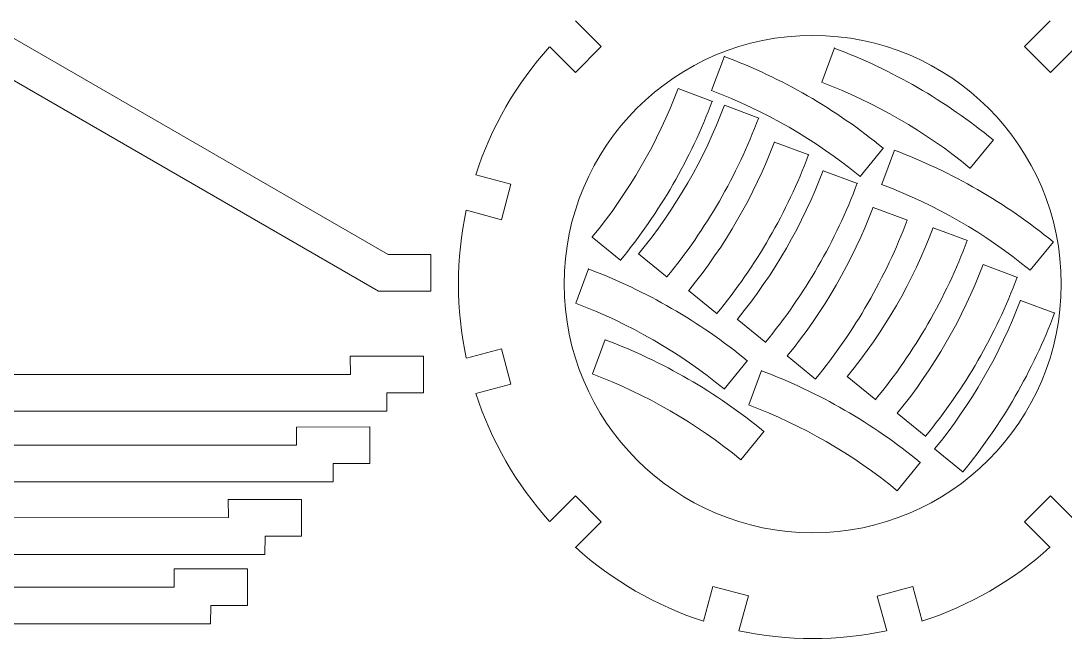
# Model space of a CAD drawing. Header units: centimetres. Extents: x -233 to -82, y 123 to 153.
# Drawn here: x -156.52 to -147.67, y 123.48 to 128.73 of the extents above; entities that cross this region are included whole.
import ezdxf

# ---------------------------------------------------------------- set-up
doc = ezdxf.new("R2010")
doc.units = ezdxf.units.CM
doc.header["$MEASUREMENT"] = 0
doc.layers.add('layer 1', color=7, linetype='Continuous')

msp = doc.modelspace()

# ---------------------------------------------------------------- linework, layer by layer
at = {"layer": 'layer 1', "color": 1, "lineweight": 9}
for points, knots in [([(-153.49131, 140.92167), (-153.49131, 140.92167), (-156.85045, 138.98068), (-156.85045, 138.98068), (-156.85045, 138.98068), (-156.85045, 138.98068), (-158.78932, 135.62158), (-158.78932, 135.62158), (-158.78932, 135.62158), (-158.78932, 135.62158), (-158.78716, 131.73961), (-158.78716, 131.73961), (-158.78716, 131.73961), (-158.78716, 131.73961), (-156.84833, 128.38043), (-156.84833, 128.38043), (-156.84833, 128.38043), (-156.84833, 128.38043), (-153.48704, 126.4416), (-153.48704, 126.4416), (-153.48704, 126.4416), (-153.48704, 126.4416), (-153.04469, 126.4416), (-153.04469, 126.4416), (-153.04469, 126.4416), (-153.04469, 126.4416), (-153.04469, 126.75275), (-153.04469, 126.75275), (-153.04469, 126.75275), (-153.04469, 126.75275), (-153.40449, 126.75275), (-153.40449, 126.75275), (-153.40449, 126.75275), (-153.40449, 126.75275), (-156.61974, 128.60695), (-156.61974, 128.60695), (-156.61974, 128.60695), (-156.61974, 128.60695), (-158.47813, 131.82428), (-158.47813, 131.82428), (-158.47813, 131.82428), (-158.47813, 131.82428), (-158.47813, 135.53691), (-158.47813, 135.53691), (-158.47813, 135.53691), (-158.47813, 135.53691), (-156.62394, 138.75425), (-156.62394, 138.75425), (-156.62394, 138.75425), (-156.62394, 138.75425), (-153.40664, 140.61263), (-153.40664, 140.61263), (-153.40664, 140.61263), (-153.40664, 140.61263), (-152.04347, 140.61263), (-152.04347, 140.61263), (-152.04347, 140.61263), (-152.04347, 140.61263), (-152.04347, 140.92167), (-152.04347, 140.92167), (-152.04347, 140.92167), (-152.04347, 140.92167), (-153.49131, 140.92167), (-153.49131, 140.92167)], [0, 0, 0, 0, 0.0588235, 0.0588235, 0.0588235, 0.0588235, 0.1176471, 0.1176471, 0.1176471, 0.1176471, 0.1764706, 0.1764706, 0.1764706, 0.1764706, 0.2352941, 0.2352941, 0.2352941, 0.2352941, 0.2941176, 0.2941176, 0.2941176, 0.2941176, 0.3529412, 0.3529412, 0.3529412, 0.3529412, 0.4117647, 0.4117647, 0.4117647, 0.4117647, 0.4705882, 0.4705882, 0.4705882, 0.4705882, 0.5294118, 0.5294118, 0.5294118, 0.5294118, 0.5882353, 0.5882353, 0.5882353, 0.5882353, 0.6470588, 0.6470588, 0.6470588, 0.6470588, 0.7058824, 0.7058824, 0.7058824, 0.7058824, 0.7647059, 0.7647059, 0.7647059, 0.7647059, 0.8235294, 0.8235294, 0.8235294, 0.8235294, 0.8823529, 0.8823529, 0.8823529, 0.8823529, 1, 1, 1, 1]), ([(-151.81786, 128.72897), (-151.81786, 128.72897), (-151.60196, 128.51307), (-151.60196, 128.51307), (-151.60196, 128.51307), (-151.60196, 128.51307), (-151.81997, 128.29297), (-151.81997, 128.29297), (-151.81997, 128.29297), (-151.81997, 128.29297), (-152.03799, 128.50884), (-152.03799, 128.50884)], [0, 0, 0, 0, 0.25, 0.25, 0.25, 0.25, 0.5, 0.5, 0.5, 0.5, 1, 1, 1, 1]), ([(-147.58029, 128.50883), (-147.58029, 128.50883), (-147.79619, 128.29296), (-147.79619, 128.29296), (-147.79619, 128.29296), (-147.79619, 128.29296), (-148.01632, 128.51306), (-148.01632, 128.51306), (-148.01632, 128.51306), (-148.01632, 128.51306), (-147.80042, 128.72896), (-147.80042, 128.72896)], [0, 0, 0, 0, 0.25, 0.25, 0.25, 0.25, 0.5, 0.5, 0.5, 0.5, 1, 1, 1, 1]), ([(-151.91522, 126.50116), (-151.91522, 125.33858), (-150.97277, 124.39614), (-149.81019, 124.39614), (-149.81019, 124.39614), (-148.64761, 124.39614), (-147.70517, 125.33858), (-147.70517, 126.50116), (-147.70517, 126.50116), (-147.70517, 127.66374), (-148.64761, 128.60619), (-149.81019, 128.60619), (-149.81019, 128.60619), (-150.97277, 128.60619), (-151.91522, 127.66374), (-151.91522, 126.50116)], [0, 0, 0, 0, 0.2, 0.2, 0.2, 0.2, 0.4, 0.4, 0.4, 0.4, 0.6, 0.6, 0.6, 0.6, 1, 1, 1, 1]), ([(-148.28241, 127.72217), (-148.68535, 128.05311), (-149.13998, 128.31555), (-149.62808, 128.49902), (-149.62808, 128.49902), (-149.62808, 128.49902), (-149.62642, 128.50047), (-149.62642, 128.50047), (-149.62642, 128.50047), (-149.62642, 128.50047), (-149.73437, 128.21052), (-149.73437, 128.21052), (-149.73437, 128.21052), (-149.73437, 128.21052), (-149.73681, 128.20971), (-149.73681, 128.20971), (-149.73681, 128.20971), (-149.28039, 128.03823), (-148.85532, 127.7928), (-148.47859, 127.48334), (-148.47859, 127.48334), (-148.47859, 127.48334), (-148.47707, 127.48239), (-148.47707, 127.48239), (-148.47707, 127.48239), (-148.47707, 127.48239), (-148.28022, 127.72369), (-148.28022, 127.72369)], [0, 0, 0, 0, 0.125, 0.125, 0.125, 0.125, 0.25, 0.25, 0.25, 0.25, 0.375, 0.375, 0.375, 0.375, 0.5, 0.5, 0.5, 0.5, 0.625, 0.625, 0.625, 0.625, 0.75, 0.75, 0.75, 0.75, 1, 1, 1, 1]), ([(-149.21436, 127.6522), (-149.61731, 127.98314), (-150.07193, 128.24558), (-150.56003, 128.42905), (-150.56003, 128.42905), (-150.56003, 128.42905), (-150.55838, 128.4305), (-150.55838, 128.4305), (-150.55838, 128.4305), (-150.55838, 128.4305), (-150.66633, 128.14055), (-150.66633, 128.14055), (-150.66633, 128.14055), (-150.66633, 128.14055), (-150.66876, 128.13974), (-150.66876, 128.13974), (-150.66876, 128.13974), (-150.21234, 127.96826), (-149.78727, 127.72283), (-149.41054, 127.41337), (-149.41054, 127.41337), (-149.41054, 127.41337), (-149.40903, 127.41242), (-149.40903, 127.41242), (-149.40903, 127.41242), (-149.40903, 127.41242), (-149.21218, 127.65372), (-149.21218, 127.65372)], [0, 0, 0, 0, 0.125, 0.125, 0.125, 0.125, 0.25, 0.25, 0.25, 0.25, 0.375, 0.375, 0.375, 0.375, 0.5, 0.5, 0.5, 0.5, 0.625, 0.625, 0.625, 0.625, 0.75, 0.75, 0.75, 0.75, 1, 1, 1, 1]), ([(-151.43802, 126.7037), (-151.10708, 127.10664), (-150.84464, 127.56127), (-150.66116, 128.04937), (-150.66116, 128.04937), (-150.66116, 128.04937), (-150.65972, 128.04771), (-150.65972, 128.04771), (-150.65972, 128.04771), (-150.65972, 128.04771), (-150.9497, 128.15566), (-150.9497, 128.15566), (-150.9497, 128.15566), (-150.9497, 128.15566), (-150.95048, 128.1581), (-150.95048, 128.1581), (-150.95048, 128.1581), (-151.122, 127.70167), (-151.36739, 127.27661), (-151.67685, 126.89988), (-151.67685, 126.89988), (-151.67685, 126.89988), (-151.67783, 126.8984), (-151.67783, 126.8984), (-151.67783, 126.8984), (-151.67783, 126.8984), (-151.43653, 126.70151), (-151.43653, 126.70151)], [0, 0, 0, 0, 0.125, 0.125, 0.125, 0.125, 0.25, 0.25, 0.25, 0.25, 0.375, 0.375, 0.375, 0.375, 0.5, 0.5, 0.5, 0.5, 0.625, 0.625, 0.625, 0.625, 0.75, 0.75, 0.75, 0.75, 1, 1, 1, 1]), ([(-151.04483, 126.56266), (-150.71389, 126.9656), (-150.45146, 127.42023), (-150.26798, 127.90833), (-150.26798, 127.90833), (-150.26798, 127.90833), (-150.26653, 127.90667), (-150.26653, 127.90667), (-150.26653, 127.90667), (-150.26653, 127.90667), (-150.55651, 128.01462), (-150.55651, 128.01462), (-150.55651, 128.01462), (-150.55651, 128.01462), (-150.55729, 128.01706), (-150.55729, 128.01706), (-150.55729, 128.01706), (-150.72881, 127.56063), (-150.9742, 127.13557), (-151.28366, 126.75884), (-151.28366, 126.75884), (-151.28366, 126.75884), (-151.28465, 126.75732), (-151.28465, 126.75732), (-151.28465, 126.75732), (-151.28465, 126.75732), (-151.04335, 126.56047), (-151.04335, 126.56047)], [0, 0, 0, 0, 0.125, 0.125, 0.125, 0.125, 0.25, 0.25, 0.25, 0.25, 0.375, 0.375, 0.375, 0.375, 0.5, 0.5, 0.5, 0.5, 0.625, 0.625, 0.625, 0.625, 0.75, 0.75, 0.75, 0.75, 1, 1, 1, 1]), ([(-150.62194, 126.2515), (-150.291, 126.65444), (-150.02857, 127.10906), (-149.84509, 127.59717), (-149.84509, 127.59717), (-149.84509, 127.59717), (-149.84364, 127.59551), (-149.84364, 127.59551), (-149.84364, 127.59551), (-149.84364, 127.59551), (-150.13363, 127.70346), (-150.13363, 127.70346), (-150.13363, 127.70346), (-150.13363, 127.70346), (-150.1344, 127.70589), (-150.1344, 127.70589), (-150.1344, 127.70589), (-150.30592, 127.24947), (-150.55132, 126.82441), (-150.86077, 126.44767), (-150.86077, 126.44767), (-150.86077, 126.44767), (-150.86176, 126.44616), (-150.86176, 126.44616), (-150.86176, 126.44616), (-150.86176, 126.44616), (-150.62046, 126.24931), (-150.62046, 126.24931)], [0, 0, 0, 0, 0.125, 0.125, 0.125, 0.125, 0.25, 0.25, 0.25, 0.25, 0.375, 0.375, 0.375, 0.375, 0.5, 0.5, 0.5, 0.5, 0.625, 0.625, 0.625, 0.625, 0.75, 0.75, 0.75, 0.75, 1, 1, 1, 1]), ([(-147.77335, 126.85783), (-148.17629, 127.18877), (-148.63091, 127.4512), (-149.11902, 127.63468), (-149.11902, 127.63468), (-149.11902, 127.63468), (-149.11736, 127.63613), (-149.11736, 127.63613), (-149.11736, 127.63613), (-149.11736, 127.63613), (-149.22531, 127.34618), (-149.22531, 127.34618), (-149.22531, 127.34618), (-149.22531, 127.34618), (-149.22774, 127.34537), (-149.22774, 127.34537), (-149.22774, 127.34537), (-148.77132, 127.17389), (-148.34626, 126.92846), (-147.96953, 126.619), (-147.96953, 126.619), (-147.96953, 126.619), (-147.96801, 126.61805), (-147.96801, 126.61805), (-147.96801, 126.61805), (-147.96801, 126.61805), (-147.77116, 126.85935), (-147.77116, 126.85935)], [0, 0, 0, 0, 0.125, 0.125, 0.125, 0.125, 0.25, 0.25, 0.25, 0.25, 0.375, 0.375, 0.375, 0.375, 0.5, 0.5, 0.5, 0.5, 0.625, 0.625, 0.625, 0.625, 0.75, 0.75, 0.75, 0.75, 1, 1, 1, 1]), ([(-150.2097, 126.0091), (-149.87876, 126.41204), (-149.61633, 126.86667), (-149.43285, 127.35477), (-149.43285, 127.35477), (-149.43285, 127.35477), (-149.4314, 127.35311), (-149.4314, 127.35311), (-149.4314, 127.35311), (-149.4314, 127.35311), (-149.72139, 127.46106), (-149.72139, 127.46106), (-149.72139, 127.46106), (-149.72139, 127.46106), (-149.72216, 127.4635), (-149.72216, 127.4635), (-149.72216, 127.4635), (-149.89368, 127.00707), (-150.13907, 126.58201), (-150.44853, 126.20528), (-150.44853, 126.20528), (-150.44853, 126.20528), (-150.44952, 126.20376), (-150.44952, 126.20376), (-150.44952, 126.20376), (-150.44952, 126.20376), (-150.20822, 126.00691), (-150.20822, 126.00691)], [0, 0, 0, 0, 0.125, 0.125, 0.125, 0.125, 0.25, 0.25, 0.25, 0.25, 0.375, 0.375, 0.375, 0.375, 0.5, 0.5, 0.5, 0.5, 0.625, 0.625, 0.625, 0.625, 0.75, 0.75, 0.75, 0.75, 1, 1, 1, 1]), ([(-152.66242, 127.4251), (-152.66242, 127.4251), (-152.3682, 127.34679), (-152.3682, 127.34679), (-152.3682, 127.34679), (-152.3682, 127.34679), (-152.44652, 127.04622), (-152.44652, 127.04622), (-152.44652, 127.04622), (-152.44652, 127.04622), (-152.74285, 127.12665), (-152.74285, 127.12665)], [0, 0, 0, 0, 0.25, 0.25, 0.25, 0.25, 0.5, 0.5, 0.5, 0.5, 1, 1, 1, 1]), ([(-149.78682, 125.69794), (-149.45587, 126.10088), (-149.19344, 126.55551), (-149.00996, 127.04361), (-149.00996, 127.04361), (-149.00996, 127.04361), (-149.00852, 127.04195), (-149.00852, 127.04195), (-149.00852, 127.04195), (-149.00852, 127.04195), (-149.2985, 127.1499), (-149.2985, 127.1499), (-149.2985, 127.1499), (-149.2985, 127.1499), (-149.29928, 127.15233), (-149.29928, 127.15233), (-149.29928, 127.15233), (-149.4708, 126.69591), (-149.71619, 126.27085), (-150.02565, 125.89412), (-150.02565, 125.89412), (-150.02565, 125.89412), (-150.02663, 125.8926), (-150.02663, 125.8926), (-150.02663, 125.8926), (-150.02663, 125.8926), (-149.78533, 125.69575), (-149.78533, 125.69575)], [0, 0, 0, 0, 0.125, 0.125, 0.125, 0.125, 0.25, 0.25, 0.25, 0.25, 0.375, 0.375, 0.375, 0.375, 0.5, 0.5, 0.5, 0.5, 0.625, 0.625, 0.625, 0.625, 0.75, 0.75, 0.75, 0.75, 1, 1, 1, 1]), ([(-149.27775, 125.52482), (-148.94681, 125.92777), (-148.68438, 126.38239), (-148.5009, 126.87049), (-148.5009, 126.87049), (-148.5009, 126.87049), (-148.49946, 126.86884), (-148.49946, 126.86884), (-148.49946, 126.86884), (-148.49946, 126.86884), (-148.78944, 126.97679), (-148.78944, 126.97679), (-148.78944, 126.97679), (-148.78944, 126.97679), (-148.79021, 126.97922), (-148.79021, 126.97922), (-148.79021, 126.97922), (-148.96174, 126.5228), (-149.20713, 126.09773), (-149.51658, 125.721), (-149.51658, 125.721), (-149.51658, 125.721), (-149.51757, 125.71949), (-149.51757, 125.71949), (-149.51757, 125.71949), (-149.51757, 125.71949), (-149.27627, 125.52264), (-149.27627, 125.52264)], [0, 0, 0, 0, 0.125, 0.125, 0.125, 0.125, 0.25, 0.25, 0.25, 0.25, 0.375, 0.375, 0.375, 0.375, 0.5, 0.5, 0.5, 0.5, 0.625, 0.625, 0.625, 0.625, 0.75, 0.75, 0.75, 0.75, 1, 1, 1, 1]), ([(-148.85487, 125.21366), (-148.52393, 125.6166), (-148.2615, 126.07123), (-148.07802, 126.55933), (-148.07802, 126.55933), (-148.07802, 126.55933), (-148.07657, 126.55767), (-148.07657, 126.55767), (-148.07657, 126.55767), (-148.07657, 126.55767), (-148.36655, 126.66562), (-148.36655, 126.66562), (-148.36655, 126.66562), (-148.36655, 126.66562), (-148.36733, 126.66806), (-148.36733, 126.66806), (-148.36733, 126.66806), (-148.53885, 126.21163), (-148.78424, 125.78657), (-149.0937, 125.40984), (-149.0937, 125.40984), (-149.0937, 125.40984), (-149.09469, 125.40832), (-149.09469, 125.40832), (-149.09469, 125.40832), (-149.09469, 125.40832), (-148.85339, 125.21147), (-148.85339, 125.21147)], [0, 0, 0, 0, 0.125, 0.125, 0.125, 0.125, 0.25, 0.25, 0.25, 0.25, 0.375, 0.375, 0.375, 0.375, 0.5, 0.5, 0.5, 0.5, 0.625, 0.625, 0.625, 0.625, 0.75, 0.75, 0.75, 0.75, 1, 1, 1, 1]), ([(-150.36499, 125.85214), (-150.76793, 126.18308), (-151.22256, 126.44551), (-151.71066, 126.62899), (-151.71066, 126.62899), (-151.71066, 126.62899), (-151.709, 126.63044), (-151.709, 126.63044), (-151.709, 126.63044), (-151.709, 126.63044), (-151.81695, 126.34049), (-151.81695, 126.34049), (-151.81695, 126.34049), (-151.81695, 126.34049), (-151.81939, 126.33968), (-151.81939, 126.33968), (-151.81939, 126.33968), (-151.36296, 126.16819), (-150.9379, 125.92277), (-150.56117, 125.61331), (-150.56117, 125.61331), (-150.56117, 125.61331), (-150.55965, 125.61236), (-150.55965, 125.61236), (-150.55965, 125.61236), (-150.55965, 125.61236), (-150.3628, 125.85366), (-150.3628, 125.85366)], [0, 0, 0, 0, 0.125, 0.125, 0.125, 0.125, 0.25, 0.25, 0.25, 0.25, 0.375, 0.375, 0.375, 0.375, 0.5, 0.5, 0.5, 0.5, 0.625, 0.625, 0.625, 0.625, 0.75, 0.75, 0.75, 0.75, 1, 1, 1, 1]), ([(-148.53873, 124.91105), (-148.20779, 125.31399), (-147.94535, 125.76861), (-147.76187, 126.25672), (-147.76187, 126.25672), (-147.76187, 126.25672), (-147.76043, 126.25506), (-147.76043, 126.25506), (-147.76043, 126.25506), (-147.76043, 126.25506), (-148.05041, 126.36301), (-148.05041, 126.36301), (-148.05041, 126.36301), (-148.05041, 126.36301), (-148.05119, 126.36544), (-148.05119, 126.36544), (-148.05119, 126.36544), (-148.22271, 125.90902), (-148.4681, 125.48396), (-148.77756, 125.10723), (-148.77756, 125.10723), (-148.77756, 125.10723), (-148.77854, 125.10571), (-148.77854, 125.10571), (-148.77854, 125.10571), (-148.77854, 125.10571), (-148.53724, 124.90886), (-148.53724, 124.90886)], [0, 0, 0, 0, 0.125, 0.125, 0.125, 0.125, 0.25, 0.25, 0.25, 0.25, 0.375, 0.375, 0.375, 0.375, 0.5, 0.5, 0.5, 0.5, 0.625, 0.625, 0.625, 0.625, 0.75, 0.75, 0.75, 0.75, 1, 1, 1, 1]), ([(-157.5078, 125.42543), (-157.5078, 125.42543), (-153.41689, 125.42631), (-153.41689, 125.42631), (-153.41689, 125.42631), (-153.41689, 125.42631), (-153.41573, 125.58097), (-153.41573, 125.58097), (-153.41573, 125.58097), (-153.41573, 125.58097), (-153.10567, 125.58157), (-153.10567, 125.58157), (-153.10567, 125.58157), (-153.10567, 125.58157), (-153.1062, 125.89163), (-153.1062, 125.89163), (-153.1062, 125.89163), (-153.1062, 125.89163), (-153.72638, 125.89046), (-153.72638, 125.89046), (-153.72638, 125.89046), (-153.72638, 125.89046), (-153.72568, 125.73683), (-153.72568, 125.73683), (-153.72568, 125.73683), (-153.72568, 125.73683), (-157.50656, 125.73655), (-157.50656, 125.73655), (-157.50656, 125.73655), (-157.50656, 125.73655), (-157.50801, 125.82368), (-157.50801, 125.82368), (-157.50801, 125.82368), (-157.50801, 125.82368), (-157.81909, 125.82492), (-157.81909, 125.82492), (-157.81909, 125.82492), (-157.81909, 125.82492), (-157.81789, 125.96253), (-157.81789, 125.96253), (-157.81789, 125.96253), (-157.81789, 125.96253), (-158.129, 125.96377), (-158.129, 125.96377), (-158.129, 125.96377), (-158.129, 125.96377), (-158.12696, 126.15074), (-158.12696, 126.15074), (-158.12696, 126.15074), (-158.12696, 126.15074), (-158.43807, 126.15194), (-158.43807, 126.15194)], [0, 0, 0, 0, 0.0714286, 0.0714286, 0.0714286, 0.0714286, 0.1428571, 0.1428571, 0.1428571, 0.1428571, 0.2142857, 0.2142857, 0.2142857, 0.2142857, 0.2857143, 0.2857143, 0.2857143, 0.2857143, 0.3571429, 0.3571429, 0.3571429, 0.3571429, 0.4285714, 0.4285714, 0.4285714, 0.4285714, 0.5, 0.5, 0.5, 0.5, 0.5714286, 0.5714286, 0.5714286, 0.5714286, 0.6428571, 0.6428571, 0.6428571, 0.6428571, 0.7142857, 0.7142857, 0.7142857, 0.7142857, 0.7857143, 0.7857143, 0.7857143, 0.7857143, 0.8571429, 0.8571429, 0.8571429, 0.8571429, 1, 1, 1, 1]), ([(-150.22345, 125.25335), (-150.62639, 125.58429), (-151.08102, 125.84672), (-151.56912, 126.0302), (-151.56912, 126.0302), (-151.56912, 126.0302), (-151.56746, 126.03165), (-151.56746, 126.03165), (-151.56746, 126.03165), (-151.56746, 126.03165), (-151.67541, 125.7417), (-151.67541, 125.7417), (-151.67541, 125.7417), (-151.67541, 125.7417), (-151.67785, 125.74089), (-151.67785, 125.74089), (-151.67785, 125.74089), (-151.22142, 125.5694), (-150.79636, 125.32398), (-150.41963, 125.01452), (-150.41963, 125.01452), (-150.41963, 125.01452), (-150.41811, 125.01357), (-150.41811, 125.01357), (-150.41811, 125.01357), (-150.41811, 125.01357), (-150.22126, 125.25487), (-150.22126, 125.25487)], [0, 0, 0, 0, 0.125, 0.125, 0.125, 0.125, 0.25, 0.25, 0.25, 0.25, 0.375, 0.375, 0.375, 0.375, 0.5, 0.5, 0.5, 0.5, 0.625, 0.625, 0.625, 0.625, 0.75, 0.75, 0.75, 0.75, 1, 1, 1, 1]), ([(-152.74285, 125.8736), (-152.74285, 125.8736), (-152.44651, 125.954), (-152.44651, 125.954), (-152.44651, 125.954), (-152.44651, 125.954), (-152.3682, 125.65347), (-152.3682, 125.65347), (-152.3682, 125.65347), (-152.3682, 125.65347), (-152.66241, 125.57512), (-152.66241, 125.57512)], [0, 0, 0, 0, 0.25, 0.25, 0.25, 0.25, 0.5, 0.5, 0.5, 0.5, 1, 1, 1, 1]), ([(-148.89957, 124.99114), (-149.30251, 125.32208), (-149.75713, 125.58452), (-150.24524, 125.768), (-150.24524, 125.768), (-150.24524, 125.768), (-150.24358, 125.76944), (-150.24358, 125.76944), (-150.24358, 125.76944), (-150.24358, 125.76944), (-150.35153, 125.47949), (-150.35153, 125.47949), (-150.35153, 125.47949), (-150.35153, 125.47949), (-150.35396, 125.47868), (-150.35396, 125.47868), (-150.35396, 125.47868), (-149.89754, 125.3072), (-149.47248, 125.06177), (-149.09574, 124.75231), (-149.09574, 124.75231), (-149.09574, 124.75231), (-149.09423, 124.75136), (-149.09423, 124.75136), (-149.09423, 124.75136), (-149.09423, 124.75136), (-148.89738, 124.99266), (-148.89738, 124.99266)], [0, 0, 0, 0, 0.125, 0.125, 0.125, 0.125, 0.25, 0.25, 0.25, 0.25, 0.375, 0.375, 0.375, 0.375, 0.5, 0.5, 0.5, 0.5, 0.625, 0.625, 0.625, 0.625, 0.75, 0.75, 0.75, 0.75, 1, 1, 1, 1]), ([(-157.96329, 124.82619), (-157.96329, 124.82619), (-153.87239, 124.82707), (-153.87239, 124.82707), (-153.87239, 124.82707), (-153.87239, 124.82707), (-153.87122, 124.98173), (-153.87122, 124.98173), (-153.87122, 124.98173), (-153.87122, 124.98173), (-153.56117, 124.98233), (-153.56117, 124.98233), (-153.56117, 124.98233), (-153.56117, 124.98233), (-153.5617, 125.29239), (-153.5617, 125.29239), (-153.5617, 125.29239), (-153.5617, 125.29239), (-154.18188, 125.29122), (-154.18188, 125.29122), (-154.18188, 125.29122), (-154.18188, 125.29122), (-154.18117, 125.13759), (-154.18117, 125.13759), (-154.18117, 125.13759), (-154.18117, 125.13759), (-157.96206, 125.13731), (-157.96206, 125.13731), (-157.96206, 125.13731), (-157.96206, 125.13731), (-157.96351, 125.22444), (-157.96351, 125.22444), (-157.96351, 125.22444), (-157.96351, 125.22444), (-158.27459, 125.22568), (-158.27459, 125.22568), (-158.27459, 125.22568), (-158.27459, 125.22568), (-158.27339, 125.3633), (-158.27339, 125.3633), (-158.27339, 125.3633), (-158.27339, 125.3633), (-158.5845, 125.36453), (-158.5845, 125.36453), (-158.5845, 125.36453), (-158.5845, 125.36453), (-158.58245, 125.5515), (-158.58245, 125.5515), (-158.58245, 125.5515), (-158.58245, 125.5515), (-158.89357, 125.5527), (-158.89357, 125.5527)], [0, 0, 0, 0, 0.0714286, 0.0714286, 0.0714286, 0.0714286, 0.1428571, 0.1428571, 0.1428571, 0.1428571, 0.2142857, 0.2142857, 0.2142857, 0.2142857, 0.2857143, 0.2857143, 0.2857143, 0.2857143, 0.3571429, 0.3571429, 0.3571429, 0.3571429, 0.4285714, 0.4285714, 0.4285714, 0.4285714, 0.5, 0.5, 0.5, 0.5, 0.5714286, 0.5714286, 0.5714286, 0.5714286, 0.6428571, 0.6428571, 0.6428571, 0.6428571, 0.7142857, 0.7142857, 0.7142857, 0.7142857, 0.7857143, 0.7857143, 0.7857143, 0.7857143, 0.8571429, 0.8571429, 0.8571429, 0.8571429, 1, 1, 1, 1]), ([(-158.54093, 124.21242), (-158.54093, 124.21242), (-154.45003, 124.2133), (-154.45003, 124.2133), (-154.45003, 124.2133), (-154.45003, 124.2133), (-154.44886, 124.36795), (-154.44886, 124.36795), (-154.44886, 124.36795), (-154.44886, 124.36795), (-154.13881, 124.36855), (-154.13881, 124.36855), (-154.13881, 124.36855), (-154.13881, 124.36855), (-154.13933, 124.67861), (-154.13933, 124.67861), (-154.13933, 124.67861), (-154.13933, 124.67861), (-154.75952, 124.67745), (-154.75952, 124.67745), (-154.75952, 124.67745), (-154.75952, 124.67745), (-154.75881, 124.52381), (-154.75881, 124.52381), (-154.75881, 124.52381), (-154.75881, 124.52381), (-158.5397, 124.52353), (-158.5397, 124.52353), (-158.5397, 124.52353), (-158.5397, 124.52353), (-158.54114, 124.61067), (-158.54114, 124.61067), (-158.54114, 124.61067), (-158.54114, 124.61067), (-158.85222, 124.6119), (-158.85222, 124.6119), (-158.85222, 124.6119), (-158.85222, 124.6119), (-158.85102, 124.74952), (-158.85102, 124.74952), (-158.85102, 124.74952), (-158.85102, 124.74952), (-159.16214, 124.75075), (-159.16214, 124.75075), (-159.16214, 124.75075), (-159.16214, 124.75075), (-159.16009, 124.93773), (-159.16009, 124.93773), (-159.16009, 124.93773), (-159.16009, 124.93773), (-159.47121, 124.93893), (-159.47121, 124.93893)], [0, 0, 0, 0, 0.0714286, 0.0714286, 0.0714286, 0.0714286, 0.1428571, 0.1428571, 0.1428571, 0.1428571, 0.2142857, 0.2142857, 0.2142857, 0.2142857, 0.2857143, 0.2857143, 0.2857143, 0.2857143, 0.3571429, 0.3571429, 0.3571429, 0.3571429, 0.4285714, 0.4285714, 0.4285714, 0.4285714, 0.5, 0.5, 0.5, 0.5, 0.5714286, 0.5714286, 0.5714286, 0.5714286, 0.6428571, 0.6428571, 0.6428571, 0.6428571, 0.7142857, 0.7142857, 0.7142857, 0.7142857, 0.7857143, 0.7857143, 0.7857143, 0.7857143, 0.8571429, 0.8571429, 0.8571429, 0.8571429, 1, 1, 1, 1]), ([(-152.038, 124.49136), (-152.038, 124.49136), (-151.81998, 124.7073), (-151.81998, 124.7073), (-151.81998, 124.7073), (-151.81998, 124.7073), (-151.60196, 124.48928), (-151.60196, 124.48928), (-151.60196, 124.48928), (-151.60196, 124.48928), (-151.81786, 124.2713), (-151.81786, 124.2713)], [0, 0, 0, 0, 0.25, 0.25, 0.25, 0.25, 0.5, 0.5, 0.5, 0.5, 1, 1, 1, 1]), ([(-147.80043, 124.27129), (-147.80043, 124.27129), (-148.01633, 124.48931), (-148.01633, 124.48931), (-148.01633, 124.48931), (-148.01633, 124.48931), (-147.79619, 124.70729), (-147.79619, 124.70729), (-147.79619, 124.70729), (-147.79619, 124.70729), (-147.58029, 124.49135), (-147.58029, 124.49135)], [0, 0, 0, 0, 0.25, 0.25, 0.25, 0.25, 0.5, 0.5, 0.5, 0.5, 1, 1, 1, 1]), ([(-158.99992, 123.62527), (-158.99992, 123.62527), (-154.90901, 123.62615), (-154.90901, 123.62615), (-154.90901, 123.62615), (-154.90901, 123.62615), (-154.90785, 123.78081), (-154.90785, 123.78081), (-154.90785, 123.78081), (-154.90785, 123.78081), (-154.59779, 123.78141), (-154.59779, 123.78141), (-154.59779, 123.78141), (-154.59779, 123.78141), (-154.59832, 124.09146), (-154.59832, 124.09146), (-154.59832, 124.09146), (-154.59832, 124.09146), (-155.21851, 124.0903), (-155.21851, 124.0903), (-155.21851, 124.0903), (-155.21851, 124.0903), (-155.2178, 123.93666), (-155.2178, 123.93666), (-155.2178, 123.93666), (-155.2178, 123.93666), (-158.99869, 123.93638), (-158.99869, 123.93638), (-158.99869, 123.93638), (-158.99869, 123.93638), (-159.00013, 124.02352), (-159.00013, 124.02352), (-159.00013, 124.02352), (-159.00013, 124.02352), (-159.31121, 124.02475), (-159.31121, 124.02475), (-159.31121, 124.02475), (-159.31121, 124.02475), (-159.31001, 124.16237), (-159.31001, 124.16237), (-159.31001, 124.16237), (-159.31001, 124.16237), (-159.62113, 124.1636), (-159.62113, 124.1636), (-159.62113, 124.1636), (-159.62113, 124.1636), (-159.61908, 124.35058), (-159.61908, 124.35058), (-159.61908, 124.35058), (-159.61908, 124.35058), (-159.9302, 124.35178), (-159.9302, 124.35178)], [0, 0, 0, 0, 0.0714286, 0.0714286, 0.0714286, 0.0714286, 0.1428571, 0.1428571, 0.1428571, 0.1428571, 0.2142857, 0.2142857, 0.2142857, 0.2142857, 0.2857143, 0.2857143, 0.2857143, 0.2857143, 0.3571429, 0.3571429, 0.3571429, 0.3571429, 0.4285714, 0.4285714, 0.4285714, 0.4285714, 0.5, 0.5, 0.5, 0.5, 0.5714286, 0.5714286, 0.5714286, 0.5714286, 0.6428571, 0.6428571, 0.6428571, 0.6428571, 0.7142857, 0.7142857, 0.7142857, 0.7142857, 0.7857143, 0.7857143, 0.7857143, 0.7857143, 0.8571429, 0.8571429, 0.8571429, 0.8571429, 1, 1, 1, 1]), ([(-150.73413, 123.64683), (-150.73413, 123.64683), (-150.65582, 123.94105), (-150.65582, 123.94105), (-150.65582, 123.94105), (-150.65582, 123.94105), (-150.35525, 123.86065), (-150.35525, 123.86065), (-150.35525, 123.86065), (-150.35525, 123.86065), (-150.43568, 123.56643), (-150.43568, 123.56643)], [0, 0, 0, 0, 0.25, 0.25, 0.25, 0.25, 0.5, 0.5, 0.5, 0.5, 1, 1, 1, 1]), ([(-149.18262, 123.56642), (-149.18262, 123.56642), (-149.26305, 123.86064), (-149.26305, 123.86064), (-149.26305, 123.86064), (-149.26305, 123.86064), (-148.96248, 123.94104), (-148.96248, 123.94104), (-148.96248, 123.94104), (-148.96248, 123.94104), (-148.88417, 123.64682), (-148.88417, 123.64682)], [0, 0, 0, 0, 0.25, 0.25, 0.25, 0.25, 0.5, 0.5, 0.5, 0.5, 1, 1, 1, 1])]:
    msp.add_open_spline(points, degree=3, knots=knots, dxfattribs=at)
for points in [[(-152.03855, 128.51034), (-152.32102, 128.19704), (-152.53427, 127.82772), (-152.66434, 127.42647)], [(-152.74457, 127.12707), (-152.83259, 126.71457), (-152.83259, 126.28809), (-152.7446, 125.87552)], [(-152.66433, 125.57588), (-152.53423, 125.1746), (-152.32101, 124.80527), (-152.03854, 124.49197)], [(-151.81937, 124.27281), (-151.50611, 123.99037), (-151.13675, 123.77712), (-150.7355, 123.64705)], [(-148.88489, 123.64704), (-148.4836, 123.77714), (-148.11432, 123.99036), (-147.80102, 124.2728)], [(-150.4361, 123.56677), (-150.02359, 123.47879), (-149.59712, 123.47879), (-149.18455, 123.56677)]]:
    msp.add_open_spline(points, degree=3, dxfattribs=at)

doc.saveas('drawing.dxf')
